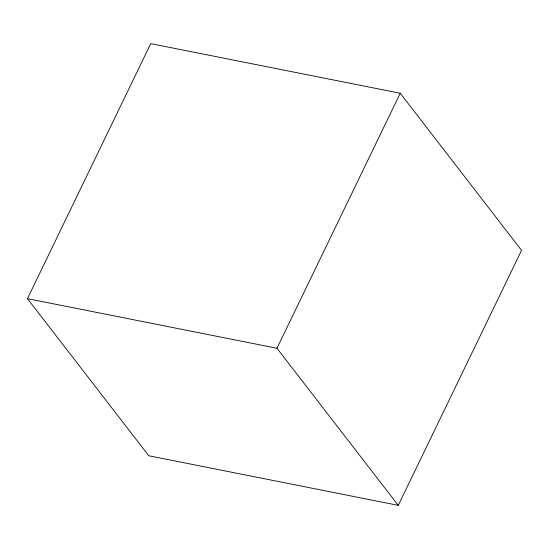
<?xml version="1.0" encoding="UTF-8"?>
<svg xmlns="http://www.w3.org/2000/svg" width="549" height="549" viewBox="0 0 549 549"><rect width="100%" height="100%" fill="white"/><g stroke="black" fill="none" stroke-linecap="round" stroke-linejoin="round"><path stroke-width="0.82" d="M27.45 298.649L150.728 43.639L400.242 93.248L521.55 250.351L398.272 505.361L148.758 455.752L27.45 298.649L276.964 348.258L398.272 505.361M276.964 348.258L400.242 93.248"/></g></svg>
